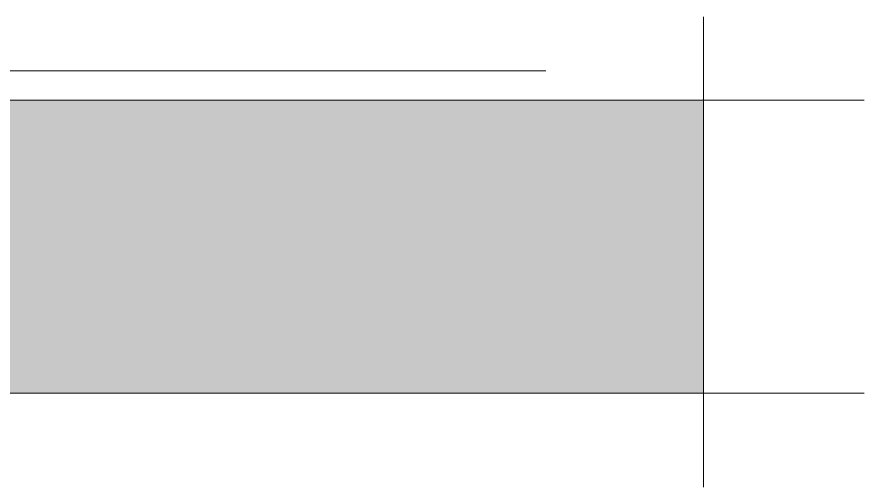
# Model space of a CAD drawing. Header units: metres. Extents: x 3.6 to 34.8, y 2.3 to 26.8.
# Drawn here: x 34.106 to 34.828, y 19.685 to 20.086 of the extents above; entities that cross this region are included whole.
import ezdxf

# ---------------------------------------------------------------- set-up
doc = ezdxf.new("R2010")
doc.units = ezdxf.units.M
doc.layers.add('0.18', color=141, linetype='Continuous', lineweight=18)
doc.layers.add('2.00', color=51, linetype='Continuous', lineweight=200)

msp = doc.modelspace()

# ---------------------------------------------------------------- hatches: boundary and pattern name
at = {"layer": '2.00', "ltscale": 0.01}
msp.add_hatch(color=256, dxfattribs=at).paths.add_polyline_path([(34.69078, 19.765), (34.69078, 20.015), (26.25731, 20.015), (26.25731, 19.765)])

# ---------------------------------------------------------------- linework, layer by layer
at = {"layer": '0.18', "ltscale": 0.01}
for p, q in [((34.69078, 20.08589), (34.69078, 19.68504)), ((33.98438, 20.04), (34.5565, 20.04)), ((26.12033, 20.015), (34.82775, 20.015)), ((26.12033, 19.765), (34.82775, 19.765))]:
    msp.add_line(p, q, dxfattribs=at)

doc.saveas('drawing.dxf')
